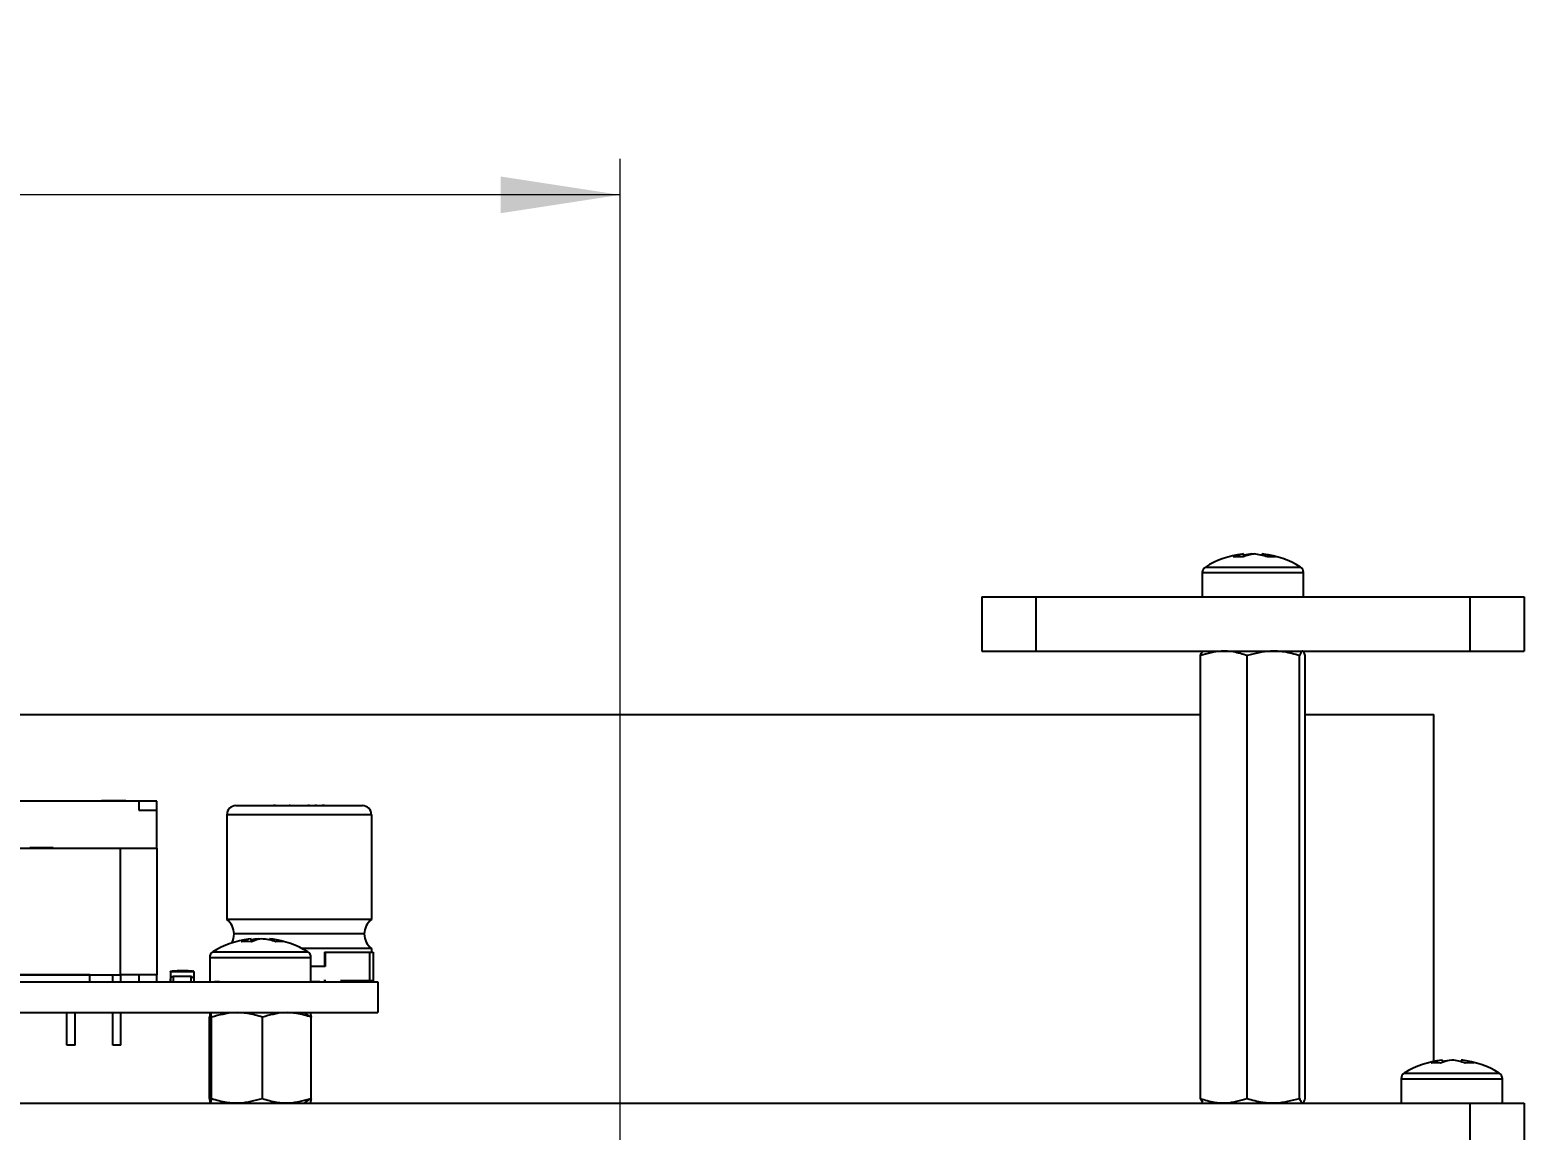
# Model space of a CAD drawing. Header units: millimetres. Extents: x 53 to 380, y 29 to 265.
# Drawn here: x 149.16 to 190.48, y 235.06 to 265.5 of the extents above; entities that cross this region are included whole.
import ezdxf

# ---------------------------------------------------------------- set-up
doc = ezdxf.new("R2010")
doc.units = ezdxf.units.MM
doc.styles.add('SLDTEXTSTYLE0', font='TXT', dxfattribs={"width": 0.75})
doc.dimstyles.new('SLDDIMSTYLE0', dxfattribs={"dimtxt": 3.5, "dimasz": 3.302, "dimexe": 0, "dimexo": 0.0625, "dimgap": 0.875, "dimtad": 1, "dimlfac": 2, "dimrnd": 1e-09, "dimzin": 4, "dimdsep": 46, "dimtxsty": 'SLDTEXTSTYLE0', "dimsah": 1, "dimcen": 0.09, "dimadec": 0, "dimazin": 1, "dimtfac": 1, "dimtofl": 0, "dimtmove": 0, "dimatfit": 3, "dimfxl": 1, "dimfrac": 2, "dimtolj": 1, "dimtzin": 12, "dimarcsym": 0})

# ---------------------------------------------------------------- blocks, each defined once
blk = doc.blocks.new('_D_1')
at = {"color": 7, "linetype": 'Continuous', "lineweight": 0, "transparency": 16777216}
for p, q in [((60.484, 230.312), (60.484, 261.932)), ((165.484, 218.312), (165.484, 261.932)), ((165.484, 260.932), (60.484, 260.932))]:
    blk.add_line(p, q, dxfattribs=at)
at = {"color": 7, "linetype": 'Continuous', "lineweight": 18, "transparency": 16777216}
for points in [[(60.484, 260.932), (63.786, 260.424), (63.786, 261.44)], [(165.484, 260.932), (162.182, 261.44), (162.182, 260.424)]]:
    blk.add_solid(points, dxfattribs=at)
at = {"color": 7, "linetype": 'Continuous', "lineweight": 18, "transparency": 16777216, "insert": (116.619, 265.443), "char_height": 3.5, "attachment_point": 1, "style": 'SLDTEXTSTYLE0'}
blk.add_mtext('210.00', dxfattribs=at)

msp = doc.modelspace()

# ---------------------------------------------------------------- linework, layer by layer
at = {"color": 7, "linetype": 'Continuous', "lineweight": 25}
for p, q in [((182.7363, 250.9266), (182.7257, 250.9981)), ((182.9532, 250.9981), (182.9534, 250.9891)), ((183.236, 250.9617), (183.2414, 250.9981)), ((181.5835, 250.4849), (181.5835, 249.8116)), ((184.3835, 249.8116), (184.3835, 250.4849)), ((175.4835, 249.8116), (175.4835, 248.3116)), ((175.4835, 249.8116), (176.9835, 249.8116)), ((176.9835, 249.8116), (176.9835, 248.3116)), ((176.9835, 249.8116), (188.9835, 249.8116)), ((188.9835, 249.8116), (188.9835, 248.3116)), ((188.9835, 249.8116), (190.4835, 249.8116)), ((190.4835, 249.8116), (190.4835, 248.3116)), ((175.4835, 248.3116), (176.9835, 248.3116)), ((176.9835, 248.3116), (188.9835, 248.3116)), ((181.5339, 235.9357), (181.5339, 248.1875)), ((181.6085, 248.3116), (181.5957, 248.3042)), ((182.8245, 235.9357), (182.8245, 248.1875)), ((184.2741, 235.9357), (184.2741, 248.1875)), ((184.3713, 248.3042), (184.3585, 248.3116)), ((184.4331, 235.9357), (184.4331, 248.1875)), ((188.9835, 248.3116), (190.4835, 248.3116)), ((147.9835, 246.5616), (181.5339, 246.5616)), ((184.4331, 246.5616), (187.9835, 246.5616)), ((187.9835, 236.9611), (187.9835, 246.5616)), ((152.1721, 244.1616), (148.4221, 244.1616)), ((149.8098, 244.1666), (149.8098, 244.1616)), ((149.826, 244.1666), (149.826, 244.1616)), ((149.9721, 244.1666), (149.9721, 244.1616)), ((150.0919, 244.1666), (150.0919, 244.1616)), ((150.1106, 244.1666), (150.1106, 244.1616)), ((150.1802, 244.1666), (150.1802, 244.1616)), ((150.3443, 244.1666), (150.3443, 244.1616)), ((150.5209, 244.1666), (150.5209, 244.1616)), ((150.5965, 244.1666), (150.5965, 244.1616)), ((150.6041, 244.1666), (150.6041, 244.1616)), ((150.7525, 244.1666), (150.7525, 244.1616)), ((150.89, 244.1666), (150.89, 244.1616)), ((150.9087, 244.1666), (150.9087, 244.1616)), ((151.1456, 244.1666), (151.1456, 244.1616)), ((151.231, 244.1666), (151.1456, 244.1666)), ((151.231, 244.1666), (151.231, 244.1616)), ((151.3194, 244.1666), (151.231, 244.1666)), ((151.3194, 244.1666), (151.3194, 244.1616)), ((151.3275, 244.1666), (151.3275, 244.1616)), ((151.3288, 244.1666), (151.3288, 244.1616)), ((151.3361, 244.1666), (151.3361, 244.1616)), ((151.4305, 244.1666), (151.3361, 244.1666)), ((151.4305, 244.1666), (151.4305, 244.1616)), ((151.5155, 244.1666), (151.4305, 244.1666)), ((151.5155, 244.1666), (151.5155, 244.1616)), ((151.6175, 244.1666), (151.5155, 244.1666)), ((151.6175, 244.1666), (151.6175, 244.1616)), ((151.6272, 244.1666), (151.6272, 244.1616)), ((151.629, 244.1666), (151.629, 244.1616)), ((151.6359, 244.1666), (151.6359, 244.1616)), ((151.7261, 244.1666), (151.6359, 244.1666)), ((151.7261, 244.1666), (151.7261, 244.1616)), ((151.8167, 244.1666), (151.7261, 244.1666)), ((151.8167, 244.1666), (151.8167, 244.1616)), ((152.1721, 244.1616), (152.1721, 243.9116)), ((152.6721, 244.1616), (152.1721, 244.1616)), ((152.1721, 243.9116), (152.6721, 243.9116)), ((152.6721, 243.9116), (152.6721, 244.1616)), ((152.6721, 242.8616), (152.6721, 243.9116)), ((154.8585, 244.0366), (155.0915, 244.0366)), ((155.0915, 244.0366), (158.1256, 244.0366)), ((155.8519, 244.0416), (155.8519, 244.0366)), ((155.8981, 244.0416), (155.8981, 244.0366)), ((155.9571, 244.0416), (155.8981, 244.0416)), ((155.9571, 244.0416), (155.9571, 244.0366)), ((155.9903, 244.0416), (155.9903, 244.0366)), ((156.1378, 244.0416), (156.1378, 244.0366)), ((156.3338, 244.0416), (156.3338, 244.0366)), ((156.3584, 244.0416), (156.3338, 244.0416)), ((156.3584, 244.0416), (156.3584, 244.0366)), ((156.365, 244.0416), (156.365, 244.0366)), ((156.8192, 244.0416), (156.8192, 244.0366)), ((156.846, 244.0416), (156.846, 244.0366)), ((156.8982, 244.0416), (156.846, 244.0416)), ((156.8982, 244.0416), (156.8982, 244.0366)), ((156.9506, 244.0416), (156.9506, 244.0366)), ((157.0429, 244.0416), (157.0429, 244.0366)), ((157.089, 244.0416), (157.0429, 244.0416)), ((157.089, 244.0416), (157.089, 244.0366)), ((157.1886, 244.0416), (157.1886, 244.0366)), ((157.2468, 244.0416), (157.2468, 244.0366)), ((157.3062, 244.0416), (157.2468, 244.0416)), ((157.3062, 244.0416), (157.3062, 244.0366)), ((157.3121, 244.0416), (157.3062, 244.0416)), ((157.3324, 244.0416), (157.3324, 244.0366)), ((158.1256, 244.0366), (158.3585, 244.0366)), ((154.6085, 243.7866), (154.6085, 240.8866)), ((158.6085, 243.7866), (154.6085, 243.7866)), ((158.6085, 243.7866), (158.6085, 240.8866)), ((147.4221, 242.8616), (151.6721, 242.8616)), ((149.1621, 242.8666), (149.1621, 242.8616)), ((149.203, 242.8666), (149.1621, 242.8666)), ((149.203, 242.8666), (149.203, 242.8616)), ((149.362, 242.8666), (149.203, 242.8666)), ((149.362, 242.8666), (149.362, 242.8616)), ((149.8031, 242.8666), (149.362, 242.8666)), ((149.8031, 242.8666), (149.8031, 242.8616)), ((149.8929, 242.8666), (149.8929, 242.8616)), ((150.2348, 242.8666), (150.2348, 242.8616)), ((150.5723, 242.8666), (150.5723, 242.8616)), ((151.6721, 239.3616), (151.6721, 242.8616)), ((151.6721, 242.8616), (152.6721, 242.8616)), ((152.6721, 242.8616), (152.6721, 239.3616)), ((158.6085, 240.8866), (154.6085, 240.8866)), ((158.4085, 240.4866), (154.8085, 240.4866)), ((155.2891, 240.2725), (155.2773, 240.3531)), ((155.4918, 240.3531), (155.4922, 240.3389)), ((155.7851, 240.321), (155.7898, 240.3531)), ((158.6085, 240.0866), (156.6831, 240.0866)), ((158.6085, 240.0866), (158.6085, 239.9866)), ((154.1335, 239.8399), (154.1335, 239.1666)), ((156.9335, 239.1666), (156.9335, 239.8399)), ((157.3059, 239.9866), (157.3059, 239.5866)), ((157.3059, 239.9866), (157.3309, 239.9866)), ((157.3309, 239.9866), (157.3309, 239.5866)), ((157.3309, 239.9866), (158.5585, 239.9866)), ((158.5585, 239.1866), (158.5585, 239.9866)), ((158.5585, 239.9866), (158.6585, 239.9866)), ((158.6585, 239.9866), (158.6585, 239.1866)), ((147.4221, 239.3616), (151.6721, 239.3616)), ((150.8221, 239.3616), (148.2721, 239.3616)), ((150.8221, 239.1616), (150.8221, 239.3616)), ((151.4546, 239.1616), (151.4546, 239.3616)), ((152.6721, 239.3616), (151.6721, 239.3616)), ((151.6796, 239.1616), (151.6796, 239.3616)), ((152.1721, 239.3616), (152.1721, 239.1616)), ((152.6721, 239.1616), (152.6721, 239.3616)), ((153.6971, 239.4366), (153.0471, 239.4366)), ((153.0471, 239.4366), (153.0471, 239.1616)), ((153.0721, 239.4616), (153.6721, 239.4616)), ((153.0971, 239.4666), (153.6471, 239.4666)), ((153.0971, 239.4666), (153.0971, 239.4616)), ((153.6221, 239.3116), (153.1221, 239.3116)), ((153.1834, 239.4716), (153.1834, 239.4666)), ((153.2386, 239.4716), (153.2386, 239.4666)), ((153.2847, 239.4716), (153.2386, 239.4716)), ((153.2847, 239.4716), (153.2847, 239.4666)), ((153.538, 239.4716), (153.2847, 239.4716)), ((153.538, 239.4716), (153.538, 239.4666)), ((153.5426, 239.4716), (153.5426, 239.4666)), ((153.6471, 239.4666), (153.6471, 239.4616)), ((153.6971, 239.4366), (153.6971, 239.1616)), ((157.3309, 239.5866), (156.9335, 239.5866)), ((138.7835, 239.1616), (157.1835, 239.1616)), ((153.0471, 239.1625), (153.0471, 239.1616)), ((153.6971, 239.1625), (153.6971, 239.1616)), ((154.1335, 239.1666), (156.9335, 239.1666)), ((154.4085, 239.1666), (154.4085, 239.1616)), ((155.5335, 239.1666), (155.5335, 239.1616)), ((156.6585, 239.1616), (156.6585, 239.1666)), ((156.7879, 239.1666), (156.7879, 239.1616)), ((157.0248, 239.1666), (156.9279, 239.1666)), ((157.0248, 239.1666), (157.0248, 239.1616)), ((157.1835, 239.1666), (158.7835, 239.1666)), ((157.1835, 239.1666), (157.1835, 239.1616)), ((157.3424, 239.1866), (157.2866, 239.1866)), ((158.5585, 239.1866), (157.7549, 239.1866)), ((158.6585, 239.1866), (158.5585, 239.1866)), ((158.7835, 239.1666), (158.7835, 238.3116)), ((137.1835, 238.3116), (154.9517, 238.3116)), ((150.1846, 237.4116), (150.1846, 238.3116)), ((150.4096, 237.4116), (150.4096, 238.3116)), ((151.4546, 237.4116), (151.4546, 238.3116)), ((151.6796, 237.4116), (151.6796, 238.3116)), ((154.1283, 235.9357), (154.1283, 238.1875)), ((154.1585, 238.3116), (154.1543, 238.3092)), ((154.1866, 235.9357), (154.1866, 238.1875)), ((154.9607, 238.3116), (156.1064, 238.3116)), ((155.5918, 235.9357), (155.5918, 238.1875)), ((156.1321, 238.3116), (158.7835, 238.3116)), ((156.9387, 238.1875), (156.7487, 238.3116)), ((156.9127, 238.3092), (156.9085, 238.3116)), ((156.9387, 235.9357), (156.9387, 238.1875)), ((150.4096, 237.4116), (150.1846, 237.4116)), ((151.6796, 237.4116), (151.4546, 237.4116)), ((188.2327, 236.9405), (188.2242, 236.9981)), ((188.4723, 236.9981), (188.4723, 236.9954)), ((188.7362, 236.9531), (188.7429, 236.9981)), ((187.0835, 236.4849), (187.0835, 235.8116)), ((189.8835, 235.8116), (189.8835, 236.4849)), ((116.9602, 235.8116), (188.9835, 235.8116)), ((156.7487, 235.8116), (156.9387, 235.9357)), ((181.5997, 235.8229), (181.5339, 235.9357)), ((181.597, 235.8183), (181.6085, 235.8116)), ((184.3585, 235.8116), (184.3701, 235.8183)), ((188.9835, 235.8116), (188.9835, 234.3116)), ((188.9835, 235.8116), (190.4835, 235.8116)), ((190.4835, 235.8116), (190.4835, 234.3116))]:
    msp.add_line(p, q, dxfattribs=at)
at = {"color": 8, "linetype": 'Continuous', "lineweight": 25}
for p, q in [((181.5835, 250.4849), (184.0824, 250.4849)), ((181.6689, 250.638), (184.0154, 250.638)), ((184.0154, 250.638), (184.2982, 250.638)), ((184.0824, 250.4849), (184.3835, 250.4849)), ((154.1335, 239.8399), (156.9335, 239.8399)), ((154.2189, 239.993), (156.8482, 239.993)), ((154.4085, 239.1625), (154.2654, 239.1625)), ((187.0835, 236.4849), (189.8835, 236.4849)), ((187.1689, 236.638), (189.7982, 236.638))]:
    msp.add_line(p, q, dxfattribs=at)
at = {"color": 7, "linetype": 'Continuous', "lineweight": 25, "flags": 128}
for points in [[(183.0137, 250.9891), (182.9908, 250.993), (182.9532, 250.9981)], [(155.5335, 240.3469), (155.5273, 240.348), (155.4918, 240.3531)]]:
    msp.add_lwpolyline(points, dxfattribs=at)
at = {"color": 7, "linetype": 'Continuous', "lineweight": 25}
for centre, radius, start, end in [((182.9835, 248.5116), 2.5, 96.79023, 121.7263), ((182.8424, 250.0343), 0.9709, 96.90153, 114.55703), ((182.5763, 249.1447), 1.7779, 85.56684, 94.43316), ((183.1469, 249.9056), 1.1006, 96.9449, 113.18152), ((183.1044, 249.3805), 1.6247, 95.33961, 103.28417), ((182.8579, 249.3499), 1.6555, 71.21908, 84.59388), ((183.0983, 249.4774), 1.5274, 70.5131, 84.62663), ((182.9835, 248.5116), 2.5, 58.2737, 83.20977), ((183.4994, 249.8138), 1.1088, 84.38496, 95.61504), ((181.7635, 250.4849), 0.18, 121.7263, 180), ((184.2035, 250.4849), 0.18, 0, 58.2737), ((154.8585, 243.7866), 0.25, 90, 180), ((158.3585, 243.7866), 0.25, 0, 90), ((154.3085, 240.4866), 0.5, 0, 53.1301), ((158.9085, 240.4866), 0.5, 126.8699, 180), ((155.5335, 237.8666), 2.5, 97.19343, 121.7263), ((154.3085, 240.4866), 0.5, 330.20205, 0), ((155.3887, 239.4897), 0.8705, 97.35131, 115.97519), ((155.1495, 238.3772), 1.9004, 85.71222, 94.28778), ((155.647, 238.6352), 1.7248, 95.16061, 102.21663), ((155.7036, 239.3639), 0.9975, 97.39324, 114.39785), ((155.4155, 238.6048), 1.7556, 71.77571, 84.7802), ((155.6423, 238.729), 1.6308, 71.1496, 84.81069), ((155.5335, 237.8666), 2.5, 58.2737, 82.80657), ((156.0669, 239.2913), 0.9863, 84.04604, 95.95396), ((158.9085, 240.4866), 0.5, 180, 233.1301), ((154.3135, 239.8399), 0.18, 121.7263, 180), ((156.7535, 239.8399), 0.18, 0, 58.2737), ((188.4835, 234.5116), 2.5, 96.23361, 121.7263), ((188.3495, 235.8613), 1.1436, 96.29034, 112.57995), ((188.0394, 235.3544), 1.5682, 85.27952, 94.72048), ((188.6355, 235.73), 1.2759, 96.33248, 111.47393), ((188.6169, 235.5497), 1.4556, 95.70378, 105.38219), ((188.3455, 235.5226), 1.483, 70.12742, 84.22355), ((188.6078, 235.6535), 1.3513, 69.26205, 84.26159), ((188.4835, 234.5116), 2.5, 58.2737, 83.76639), ((188.968, 235.6041), 1.3185, 84.85142, 95.14858), ((187.2635, 236.4849), 0.18, 121.7263, 180), ((189.7035, 236.4849), 0.18, 0, 58.2737)]:
    msp.add_arc(centre, radius, start, end, dxfattribs=at)
for points, knots in [([(182.8245, 248.1875), (182.6993, 248.2263), (182.4643, 248.2994), (182.0247, 248.3289), (181.7239, 248.2422), (181.5339, 248.1875)], [0, 0, 0, 0, 0.2956529, 0.5552837, 1, 1, 1, 1]), ([(181.5339, 248.1875), (181.5493, 248.2301), (181.5709, 248.2899), (181.5932, 248.2958), (181.5996, 248.2975)], [0, 0, 0, 0, 0.7138396, 1, 1, 1, 1]), ([(184.2741, 248.1875), (184.1335, 248.2263), (183.8695, 248.2994), (183.3758, 248.3289), (183.0378, 248.2422), (182.8245, 248.1875)], [0, 0, 0, 0, 0.29565274, 0.55528441, 1, 1, 1, 1]), ([(184.4331, 248.1875), (184.4177, 248.2263), (184.3887, 248.2994), (184.3346, 248.3289), (184.2975, 248.2422), (184.2741, 248.1875)], [0, 0, 0, 0, 0.2956539, 0.5552825, 1, 1, 1, 1]), ([(151.3275, 244.1666), (151.3265, 244.1666), (151.3247, 244.1666), (151.3211, 244.1666), (151.3194, 244.1666)], [0, 0, 0, 0, 0.5598638, 1, 1, 1, 1]), ([(151.3361, 244.1666), (151.3343, 244.1666), (151.3311, 244.1666), (151.3295, 244.1666), (151.3288, 244.1666)], [0, 0, 0, 0, 0.55995844, 1, 1, 1, 1]), ([(151.6272, 244.1666), (151.6259, 244.1666), (151.6236, 244.1666), (151.6193, 244.1666), (151.6175, 244.1666)], [0, 0, 0, 0, 0.55985395, 1, 1, 1, 1]), ([(151.6359, 244.1666), (151.634, 244.1666), (151.6306, 244.1666), (151.6295, 244.1666), (151.629, 244.1666)], [0, 0, 0, 0, 0.559883, 1, 1, 1, 1]), ([(153.0471, 239.1717), (153.047, 239.1816), (153.0469, 239.2112), (153.0494, 239.2493), (153.0651, 239.2807), (153.0803, 239.2973), (153.0996, 239.3095), (153.1146, 239.3109), (153.1221, 239.3116)], [0, 0, 0, 0, 0.1672183, 0.4997131, 0.6271291, 0.749522, 0.8756553, 1, 1, 1, 1]), ([(153.0471, 239.4366), (153.0473, 239.4389), (153.0477, 239.444), (153.0511, 239.4509), (153.0566, 239.4568), (153.0638, 239.4608), (153.0693, 239.4613), (153.0721, 239.4616)], [0, 0, 0, 0, 0.1467432, 0.316108, 0.5102509, 0.7578111, 1, 1, 1, 1]), ([(153.1221, 239.3116), (153.1221, 239.3026), (153.1221, 239.285), (153.1221, 239.2488), (153.1221, 239.2069), (153.1221, 239.1771), (153.1221, 239.1616)], [0, 0, 0, 0, 0.2528168, 0.4921789, 0.7356558, 1, 1, 1, 1]), ([(153.6221, 239.1616), (153.6221, 239.1771), (153.6221, 239.2069), (153.6221, 239.2488), (153.6221, 239.285), (153.6221, 239.3026), (153.6221, 239.3116)], [0, 0, 0, 0, 0.2643442, 0.5078211, 0.7471832, 1, 1, 1, 1]), ([(153.6221, 239.3116), (153.6294, 239.3109), (153.6444, 239.3093), (153.6638, 239.2975), (153.6791, 239.2807), (153.6924, 239.2538), (153.6963, 239.2293), (153.6969, 239.2097), (153.697, 239.1948), (153.6971, 239.1817), (153.6971, 239.1717)], [0, 0, 0, 0, 0.1230498, 0.2507494, 0.3706176, 0.501434, 0.7492662, 0.7795341, 0.8314091, 1, 1, 1, 1]), ([(153.6971, 239.4366), (153.6969, 239.4389), (153.6964, 239.444), (153.693, 239.4509), (153.6876, 239.4568), (153.6803, 239.4608), (153.6748, 239.4613), (153.6721, 239.4616)], [0, 0, 0, 0, 0.14674723, 0.31611038, 0.51022971, 0.75781338, 1, 1, 1, 1]), ([(153.0471, 239.1625), (153.0471, 239.1642), (153.0471, 239.1672), (153.0471, 239.1703), (153.0471, 239.1717)], [0, 0, 0, 0, 0.5599689, 1, 1, 1, 1]), ([(153.6971, 239.1717), (153.6971, 239.1699), (153.6971, 239.1669), (153.6971, 239.1638), (153.6971, 239.1625)], [0, 0, 0, 0, 0.5599695, 1, 1, 1, 1]), ([(157.1835, 239.1666), (157.1605, 239.1666), (157.1132, 239.1666), (157.0548, 239.1666), (157.0248, 239.1666)], [0, 0, 0, 0, 0.4853663, 1, 1, 1, 1]), ([(154.1866, 238.1875), (154.181, 238.2263), (154.1704, 238.2994), (154.1505, 238.3289), (154.1369, 238.2422), (154.1283, 238.1875)], [0, 0, 0, 0, 0.2956536, 0.555284, 1, 1, 1, 1]), ([(155.5918, 238.1875), (155.4556, 238.2263), (155.1996, 238.2994), (154.721, 238.3289), (154.3935, 238.2422), (154.1866, 238.1875)], [0, 0, 0, 0, 0.2956524, 0.5552833, 1, 1, 1, 1]), ([(156.9387, 238.1875), (156.8081, 238.2263), (156.5628, 238.2994), (156.1041, 238.3289), (155.7901, 238.2422), (155.5918, 238.1875)], [0, 0, 0, 0, 0.2956537, 0.55528365, 1, 1, 1, 1]), ([(156.9114, 238.3069), (156.9119, 238.3076), (156.9211, 238.3215), (156.9302, 238.2528), (156.9387, 238.1875)], [0, 0, 0, 0, 0.0503503, 1, 1, 1, 1]), ([(154.1283, 235.9357), (154.134, 235.8969), (154.1446, 235.8238), (154.1645, 235.7943), (154.1781, 235.881), (154.1866, 235.9357)], [0, 0, 0, 0, 0.2956536, 0.555284, 1, 1, 1, 1]), ([(154.1866, 235.9357), (154.3229, 235.8969), (154.5789, 235.8238), (155.0575, 235.7943), (155.385, 235.881), (155.5918, 235.9357)], [0, 0, 0, 0, 0.2956524, 0.5552833, 1, 1, 1, 1]), ([(155.5918, 235.9357), (155.7225, 235.8969), (155.9678, 235.8238), (156.4265, 235.7943), (156.7405, 235.881), (156.9387, 235.9357)], [0, 0, 0, 0, 0.2956525, 0.5552834, 1, 1, 1, 1]), ([(156.9387, 235.9357), (156.9331, 235.8941), (156.9241, 235.8281), (156.9149, 235.8231), (156.9114, 235.8213)], [0, 0, 0, 0, 0.6304903, 1, 1, 1, 1]), ([(181.5339, 235.9357), (181.6591, 235.8969), (181.8942, 235.8238), (182.3337, 235.7943), (182.6345, 235.881), (182.8245, 235.9357)], [0, 0, 0, 0, 0.29565289, 0.5552837, 1, 1, 1, 1]), ([(182.8245, 235.9357), (182.9651, 235.8969), (183.2291, 235.8238), (183.7228, 235.7943), (184.0607, 235.881), (184.2741, 235.9357)], [0, 0, 0, 0, 0.2956527, 0.5552844, 1, 1, 1, 1]), ([(184.2741, 235.9357), (184.2895, 235.8969), (184.3185, 235.8238), (184.3726, 235.7943), (184.4097, 235.881), (184.4331, 235.9357)], [0, 0, 0, 0, 0.2956538, 0.55528476, 1, 1, 1, 1])]:
    msp.add_open_spline(points, degree=3, knots=knots, dxfattribs=at)

# ---------------------------------------------------------------- dimensions: what is measured, and where the dimension line sits
at = {"color": 7, "linetype": 'Continuous', "lineweight": 18}
dim = msp.add_linear_dim(base=(60.4835, 260.9316), p1=(165.4838, 217.3116), p2=(60.4835, 229.3116), dimstyle='SLDDIMSTYLE0', dxfattribs=at)
dim.commit()
dim.dimension.update_dxf_attribs({"geometry": '_D_1', "text_midpoint": (123.7305, 260.9316), "dimtype": 160})

doc.saveas('drawing.dxf')
